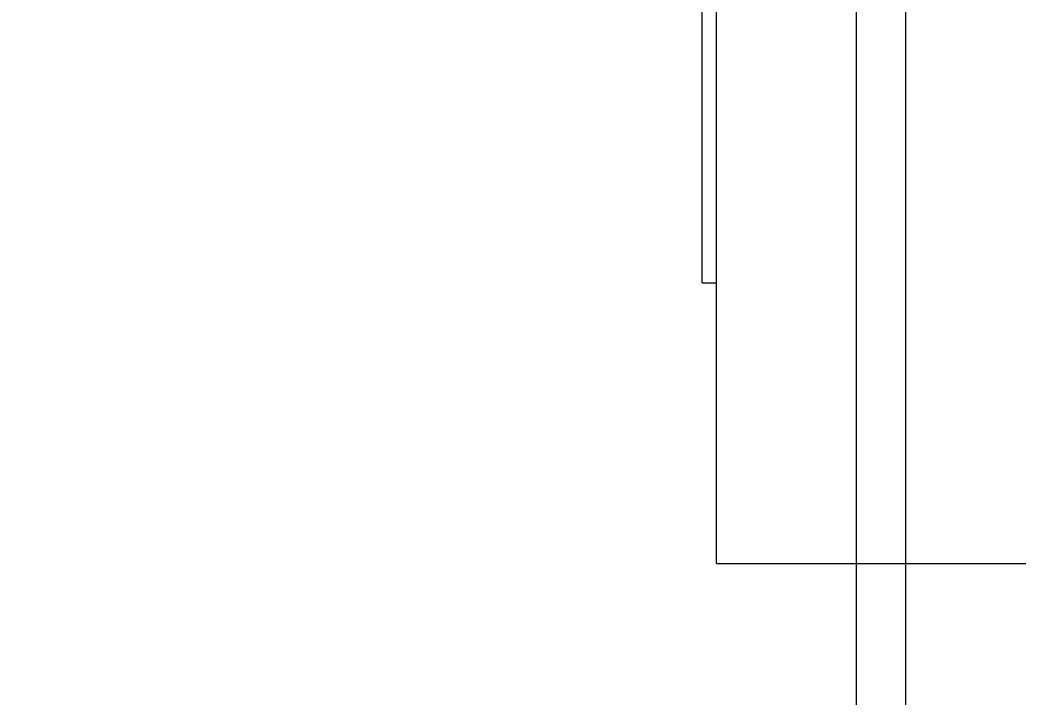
# Model space of a CAD drawing. Header units: millimetres. Extents: x -1970 to 59977, y -65068 to 6837.
# Drawn here: x -1689.2 to -1547, y -34739 to -34642.6 of the extents above; entities that cross this region are included whole.
import ezdxf

# ---------------------------------------------------------------- set-up
doc = ezdxf.new("R2010")
doc.units = ezdxf.units.MM
for name, color, linetype, lineweight in [('COTAS_P', 1, 'Continuous', 0), ('frontal_C03', 7, 'Continuous', 0), ('frontal_mezcladora', 7, 'Continuous', 0)]:
    doc.layers.add(name, color=color, linetype=linetype, lineweight=lineweight)
doc.dimstyles.new('R19_100', dxfattribs={"dimtxt": 250, "dimasz": 150, "dimexe": 150, "dimexo": 80, "dimgap": 100, "dimtad": 1, "dimtih": 1, "dimtoh": 1, "dimdsep": 46, "dimcen": 0.09, "dimadec": 0, "dimazin": 0, "dimtfac": 1, "dimtdec": 4, "dimtofl": 0, "dimtmove": 0, "dimatfit": 3, "dimfxl": 1, "dimtolj": 1, "dimtzin": 0, "dimarcsym": 0})

# ---------------------------------------------------------------- blocks, each defined once
blk = doc.blocks.new('*D37')
at = {"layer": 'COTAS_P', "color": 0, "lineweight": -2, "transparency": 16777216}
for p, q in [((-1750, -35420), (-1750, -34450)), ((2600, -35420), (2600, -34450)), ((-1600, -34600), (2450, -34600))]:
    blk.add_line(p, q, dxfattribs=at)
at = {"layer": 'COTAS_P', "color": 0, "transparency": 16777216}
for points in [[(-1600, -34575), (-1600, -34625), (-1750, -34600)], [(2450, -34575), (2450, -34625), (2600, -34600)]]:
    blk.add_solid(points, dxfattribs=at)
at = {"layer": 'Defpoints', "color": 0, "transparency": 16777216}
for p in [(2600, -34600), (-1750, -35500), (2600, -35500)]:
    blk.add_point(p, dxfattribs=at)

msp = doc.modelspace()

# ---------------------------------------------------------------- linework, layer by layer
at = {"layer": 'frontal_C03'}
for p, q in [((-1570, -35975), (-1570, -32996.942)), ((-1563, -35975), (-1563, -32996.942)), ((-1570, -35975), (-1570, -33266.434)), ((-1563, -35975), (-1563, -33266.434)), ((-1570, -35975), (-1570, -33805.417)), ((-1563, -35975), (-1563, -33805.417)), ((-1570, -35975), (-1570, -34411.773)), ((-1563, -35975), (-1563, -34411.773))]:
    msp.add_line(p, q, dxfattribs=at)
at = {"layer": 'frontal_mezcladora'}
for p, q in [((-1590, -34720), (-1590, -34550)), ((-1592, -34680), (-1592, -34605)), ((-1590, -34680), (-1590, -34605)), ((-1592, -34680), (-1590, -34680)), ((-1590, -34720), (-1500, -34720))]:
    msp.add_line(p, q, dxfattribs=at)

# ---------------------------------------------------------------- dimensions: what is measured, and where the dimension line sits
at = {"layer": 'COTAS_P'}
dim = msp.add_aligned_dim(p1=(-1750, -35500), p2=(2600, -35500), distance=900, text='<> P', dimstyle='R19_100', dxfattribs=at)
dim.commit()
dim.dimension.update_dxf_attribs({"geometry": '*D37', "text_midpoint": (425, -34600)})

doc.saveas('drawing.dxf')
